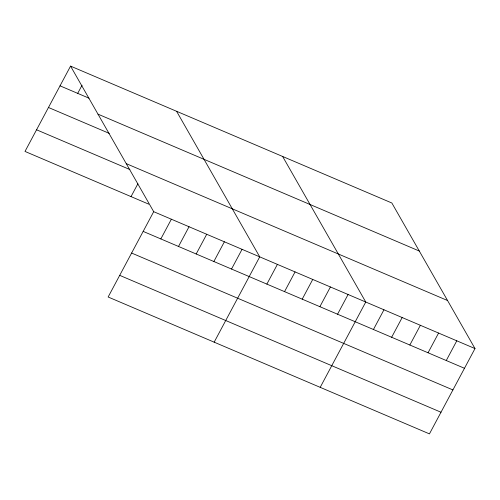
<?xml version="1.0" encoding="UTF-8"?>
<svg xmlns="http://www.w3.org/2000/svg" width="500" height="500" viewBox="0 0 500 500"><rect width="100%" height="100%" fill="white"/><g stroke="black" fill="none" stroke-linecap="round" stroke-linejoin="round"><path stroke-width="0.75" d="M70.556 66.119L153.694 211.681L108.144 297L429.444 433.881L475 348.569L391.856 203L70.556 66.119L25 151.431L148.7 204.137M77.7 93.362L82.056 85.206M131.031 196.606L137.894 183.756M160.837 238.925L171.369 219.206M178.512 246.456L189.037 226.737M196.181 253.988L206.713 234.262M213.856 261.512L224.381 241.794M231.525 269.044L242.056 249.325M214.169 342.169L259.725 256.85L176.588 111.287M266.869 284.1L277.4 264.381M284.544 291.631L295.069 271.913M302.213 299.156L312.744 279.438M319.881 306.688L330.412 286.969M337.556 314.212L348.088 294.494M320.2 387.344L365.756 302.025L282.619 156.463M373.438 329.5L383.963 309.781M391.644 337.256L402.169 317.538M409.85 345.012L420.381 325.294M428.056 352.769L438.587 333.05M446.262 360.531L456.794 340.806M60.025 85.838L89.006 98.181M97.994 114.15L419.294 251.038M48.469 107.481L109.256 133.381M126.263 163.644L447.562 300.531M36.556 129.787L129.863 169.537M153.694 211.681L475 348.569M143.169 231.4L464.469 368.288M131.606 253.044L452.912 389.931M119.7 275.35L441 412.238"/></g></svg>
